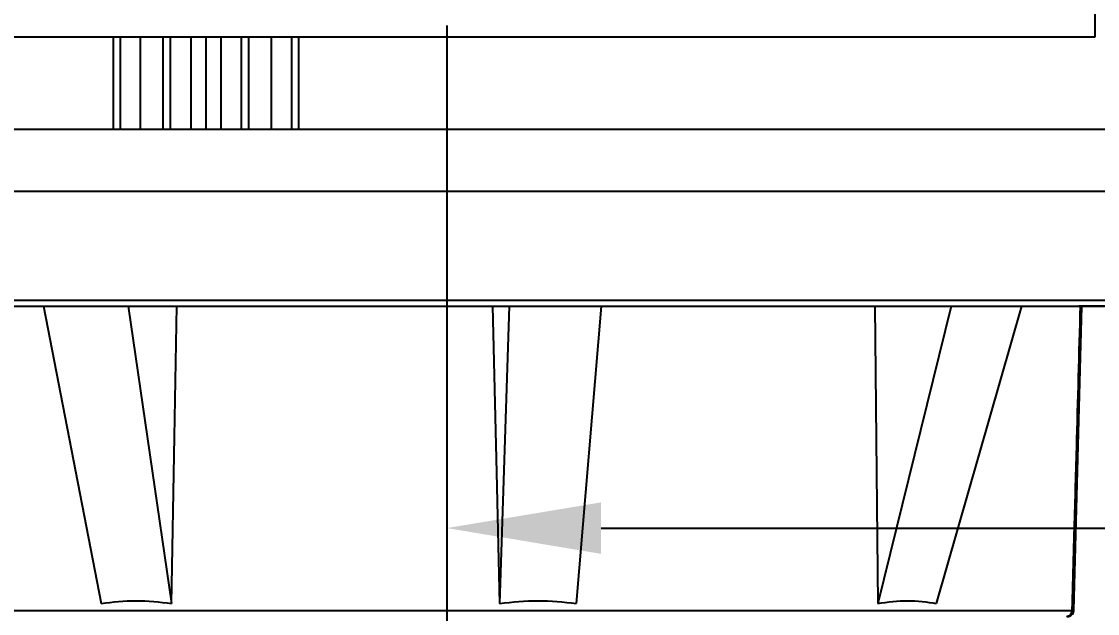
# Model space of a CAD drawing. Header units: millimetres. Extents: x 580 to 1174, y -1119 to -699.
# Drawn here: x 721.71 to 756.56, y -992.19 to -973.02 of the extents above; entities that cross this region are included whole.
import ezdxf

# ---------------------------------------------------------------- set-up
doc = ezdxf.new("R2010")
doc.units = ezdxf.units.MM
doc.header["$LTSCALE"] = 0.1
doc.linetypes.add('CENTERX2', pattern=[101.6, 63.5, -12.7, 12.7, -12.7])
doc.layers.get('0').update_dxf_attribs({"lineweight": 13})
doc.layers.add('CENTER', color=1, linetype='CENTERX2')
doc.layers.add('DIM', color=3, linetype='Continuous', lineweight=9)
doc.styles.get("Standard").update_dxf_attribs({"font": 'arial.ttf'})
doc.dimstyles.new('ISO-25', dxfattribs={"dimtxt": 2.5, "dimasz": 2.5, "dimexe": 1.25, "dimexo": 0.625, "dimtad": 1, "dimtxsty": 'Standard', "dimcen": 2.5, "dimadec": 0, "dimazin": 0, "dimtfac": 1, "dimtmove": 0, "dimatfit": 3, "dimfxl": 0, "dimarcsym": 0})

# ---------------------------------------------------------------- blocks, each defined once
blk = doc.blocks.new('*D65')
at = {"layer": 'Defpoints', "color": 0}
for p in [(735.48, -852.077), (721.483, -875.839), (709.387, -923.902), (719.529, -951.766), (735.48, -986.045)]:
    blk.add_point(p, dxfattribs=at)
at = {"layer": 'DIM', "color": 3, "linetype": 'ByBlock', "lineweight": -2}
blk.add_line((709.173, -923.315), (693.816, -881.12), dxfattribs=at)
blk.add_arc((735.48, -995.592), 120.568, 92.37624, 107.62376, dxfattribs=at)
at = {"layer": 'DIM', "color": 3}
for points in [[(730.464, -874.294), (730.498, -875.96), (735.48, -875.023)], [(699.245, -881.471), (698.707, -879.893), (694.243, -882.294)]]:
    blk.add_solid(points, dxfattribs=at)
at = {"layer": 'DIM', "color": 3, "insert": (713.992, -873.725), "char_height": 5, "attachment_point": 5, "rotation": 10}
blk.add_mtext('20°', dxfattribs=at)
blk = doc.blocks.new('*D66')
at = {"layer": 'Defpoints', "color": 0}
for p in [(840, -921.759), (735.48, -972.522), (840, -989.428)]:
    blk.add_point(p, dxfattribs=at)
at = {"layer": 'DIM', "color": 3, "linetype": 'ByBlock', "lineweight": -2}
for p, q in [((840, -922.384), (840, -990.678)), ((735.48, -973.147), (735.48, -990.678)), ((740.48, -989.428), (835, -989.428))]:
    blk.add_line(p, q, dxfattribs=at)
at = {"layer": 'DIM', "color": 3}
for points in [[(740.48, -988.595), (740.48, -990.262), (735.48, -989.428)], [(835, -988.595), (835, -990.262), (840, -989.428)]]:
    blk.add_solid(points, dxfattribs=at)
at = {"layer": 'DIM', "color": 3, "insert": (787.74, -985.799), "char_height": 5, "attachment_point": 5}
blk.add_mtext('104,5', dxfattribs=at)
blk = doc.blocks.new('*D67')
at = {"layer": 'Defpoints', "color": 0}
for p in [(735.48, -972.522), (853.602, -972.522), (853.602, -1006.513)]:
    blk.add_point(p, dxfattribs=at)
at = {"layer": 'DIM', "color": 3, "linetype": 'ByBlock', "lineweight": -2}
for p, q in [((735.48, -973.147), (735.48, -1007.763)), ((853.602, -973.147), (853.602, -1007.763)), ((740.48, -1006.513), (848.602, -1006.513))]:
    blk.add_line(p, q, dxfattribs=at)
at = {"layer": 'DIM', "color": 3}
for points in [[(740.48, -1005.68), (740.48, -1007.347), (735.48, -1006.513)], [(848.602, -1005.68), (848.602, -1007.347), (853.602, -1006.513)]]:
    blk.add_solid(points, dxfattribs=at)
at = {"layer": 'DIM', "color": 3, "insert": (794.541, -1002.884), "char_height": 5, "attachment_point": 5}
blk.add_mtext('118,1', dxfattribs=at)

msp = doc.modelspace()

# ---------------------------------------------------------------- linework, layer by layer
at = {"color": 7, "linetype": 'Continuous', "lineweight": 25}
for p, q in [((756.48, -973.522), (756.48, -972.522)), ((756.48, -973.522), (756.48, -972.522)), ((714.48, -973.522), (756.48, -973.522)), ((714.48, -973.522), (756.48, -973.522)), ((724.687, -976.522), (724.687, -973.522)), ((724.687, -976.522), (724.687, -973.522)), ((724.916, -976.522), (724.916, -973.522)), ((724.916, -976.522), (724.916, -973.522)), ((725.566, -976.522), (725.566, -973.522)), ((725.566, -976.522), (725.566, -973.522)), ((726.298, -976.522), (726.298, -973.522)), ((726.298, -976.522), (726.298, -973.522)), ((726.539, -976.522), (726.539, -973.522)), ((726.539, -976.522), (726.539, -973.522)), ((727.2, -976.522), (727.2, -973.522)), ((727.2, -976.522), (727.2, -973.522)), ((727.687, -976.522), (727.687, -973.522)), ((727.687, -976.522), (727.687, -973.522)), ((728.175, -976.522), (728.175, -973.522)), ((728.175, -976.522), (728.175, -973.522)), ((728.835, -976.522), (728.835, -973.522)), ((728.835, -976.522), (728.835, -973.522)), ((729.076, -976.522), (729.076, -973.522)), ((729.076, -976.522), (729.076, -973.522)), ((729.809, -976.522), (729.809, -973.522)), ((729.809, -976.522), (729.809, -973.522)), ((730.459, -976.522), (730.459, -973.522)), ((730.459, -976.522), (730.459, -973.522)), ((730.687, -976.522), (730.687, -973.522)), ((730.687, -976.522), (730.687, -973.522)), ((735.087, -976.522), (709.233, -976.522)), ((735.087, -976.522), (709.233, -976.522)), ((757.002, -976.522), (735.087, -976.522)), ((757.002, -976.522), (735.087, -976.522)), ((759.281, -978.522), (707.487, -978.522)), ((759.281, -978.522), (707.487, -978.522)), ((707.579, -982.044), (759.189, -982.044)), ((707.579, -982.044), (759.189, -982.044)), ((707.78, -982.24), (759.013, -982.24)), ((707.78, -982.24), (759.013, -982.24)), ((722.427, -982.24), (724.288, -991.867)), ((722.427, -982.24), (724.288, -991.867)), ((725.169, -982.24), (726.571, -991.867)), ((725.169, -982.24), (726.571, -991.867)), ((737.498, -982.24), (737.191, -991.867)), ((737.498, -982.24), (737.191, -991.867)), ((740.483, -982.24), (739.676, -991.867)), ((740.483, -982.24), (739.676, -991.867)), ((751.815, -982.24), (749.438, -991.867)), ((751.815, -982.24), (749.438, -991.867)), ((754.095, -982.24), (751.336, -991.867)), ((754.095, -982.24), (751.336, -991.867)), ((755.786, -992.098), (756.053, -982.24)), ((755.786, -992.098), (756.053, -982.24)), ((755.786, -992.098), (756.053, -982.24)), ((755.786, -992.098), (756.053, -982.24)), ((758.75, -982.24), (755.95, -982.24)), ((758.75, -982.24), (755.95, -982.24)), ((714.351, -992.093), (755.727, -992.093)), ((714.351, -992.093), (755.727, -992.093))]:
    msp.add_line(p, q, dxfattribs=at)
at = {"color": 7, "linetype": 'Continuous', "lineweight": 25, "flags": 128}
for points in [[(726.571, -991.867), (726.664, -986.476), (726.737, -982.24)], [(726.571, -991.867), (726.664, -986.476), (726.737, -982.24)], [(736.963, -982.24), (737.091, -987.631), (737.191, -991.867)], [(736.963, -982.24), (737.091, -987.631), (737.191, -991.867)], [(749.347, -982.24), (749.398, -987.631), (749.438, -991.867)], [(749.347, -982.24), (749.398, -987.631), (749.438, -991.867)]]:
    msp.add_lwpolyline(points, dxfattribs=at)
at = {"color": 7, "linetype": 'Continuous', "lineweight": 25}
for points, knots in [([(755.996, -982.24), (755.954, -983.769), (755.887, -986.228), (755.806, -989.234), (755.76, -990.896), (755.738, -991.687), (755.73, -991.965), (755.728, -992.058), (755.727, -992.093)], [0, 0, 0, 0, 0.46565, 0.748626, 0.915306, 0.971805, 0.98944, 1, 1, 1, 1]), ([(755.996, -982.24), (755.954, -983.769), (755.887, -986.228), (755.806, -989.234), (755.76, -990.896), (755.738, -991.687), (755.73, -991.965), (755.728, -992.058), (755.727, -992.093)], [0, 0, 0, 0, 0.46565, 0.748626, 0.915306, 0.971805, 0.98944, 1, 1, 1, 1]), ([(724.288, -991.867), (724.661, -991.824), (725.408, -991.737), (726.183, -991.824), (726.571, -991.867)], [0, 0, 0, 0, 0.5, 1, 1, 1, 1]), ([(724.288, -991.867), (724.661, -991.824), (725.408, -991.737), (726.183, -991.824), (726.571, -991.867)], [0, 0, 0, 0, 0.5, 1, 1, 1, 1]), ([(737.191, -991.867), (737.608, -991.824), (738.441, -991.737), (739.265, -991.824), (739.676, -991.867)], [0, 0, 0, 0, 0.5, 1, 1, 1, 1]), ([(737.191, -991.867), (737.608, -991.824), (738.441, -991.737), (739.265, -991.824), (739.676, -991.867)], [0, 0, 0, 0, 0.5, 1, 1, 1, 1]), ([(749.438, -991.867), (749.765, -991.824), (750.421, -991.737), (751.031, -991.824), (751.336, -991.867)], [0, 0, 0, 0, 0.5, 1, 1, 1, 1]), ([(749.438, -991.867), (749.765, -991.824), (750.421, -991.737), (751.031, -991.824), (751.336, -991.867)], [0, 0, 0, 0, 0.5, 1, 1, 1, 1]), ([(755.55, -992.29), (755.573, -992.287), (755.618, -992.281), (755.677, -992.236), (755.718, -992.171), (755.724, -992.119), (755.727, -992.093)], [0, 0, 0, 0, 0.250003, 0.500002, 0.749999, 1, 1, 1, 1]), ([(755.55, -992.29), (755.573, -992.287), (755.618, -992.281), (755.677, -992.236), (755.718, -992.171), (755.724, -992.119), (755.727, -992.093)], [0, 0, 0, 0, 0.250003, 0.500002, 0.749999, 1, 1, 1, 1]), ([(755.574, -992.29), (755.578, -992.29), (755.584, -992.29), (755.585, -992.29), (755.585, -992.29), (755.586, -992.29), (755.587, -992.29), (755.588, -992.29), (755.605, -992.29), (755.635, -992.285), (755.678, -992.269), (755.725, -992.239), (755.765, -992.185), (755.787, -992.131), (755.784, -992.101), (755.783, -992.094)], [0, 0, 0, 0, 0.092506, 0.13143, 0.159678, 0.165816, 0.168602, 0.171371, 0.177655, 0.310976, 0.412041, 0.549647, 0.755809, 0.94907, 1, 1, 1, 1]), ([(755.574, -992.29), (755.578, -992.29), (755.584, -992.29), (755.585, -992.29), (755.585, -992.29), (755.586, -992.29), (755.587, -992.29), (755.588, -992.29), (755.605, -992.29), (755.635, -992.285), (755.678, -992.269), (755.725, -992.239), (755.765, -992.185), (755.787, -992.131), (755.784, -992.101), (755.783, -992.094)], [0, 0, 0, 0, 0.092506, 0.13143, 0.159678, 0.165816, 0.168602, 0.171371, 0.177655, 0.310976, 0.412041, 0.549647, 0.755809, 0.94907, 1, 1, 1, 1]), ([(755.785, -992.094), (755.783, -992.094), (755.779, -992.094), (755.744, -992.093), (755.727, -992.093)], [0, 0, 0, 0, 0.485906, 1, 1, 1, 1]), ([(755.785, -992.094), (755.783, -992.094), (755.779, -992.094), (755.744, -992.093), (755.727, -992.093)], [0, 0, 0, 0, 0.485906, 1, 1, 1, 1])]:
    msp.add_open_spline(points, degree=3, knots=knots, dxfattribs=at)
at = {"layer": 'CENTER'}
msp.add_line((735.48, -852.077), (735.48, -986.045), dxfattribs=at)

# ---------------------------------------------------------------- dimensions: what is measured, and where the dimension line sits
at = {"layer": 'DIM'}
dim = msp.add_angular_dim_2l(base=(721.483, -875.839), line1=((735.48, -852.077), (735.48, -986.045)), line2=((709.387, -923.902), (719.529, -951.766)), dimstyle='ISO-25', override={"dimtxt": 5, "dimasz": 5, "dimdec": 1, "dimclrd": 3, "dimclre": 3, "dimclrt": 3, "dimtdec": 1, "dimfxl": 1.25, "dimarcsym": 1}, dxfattribs=at)
dim.commit()
dim.dimension.update_dxf_attribs({"geometry": '*D65', "text_midpoint": (713.992, -873.725)})
for base, p2, picture, middle in [((840, -989.428), (840, -921.759), '*D66', (787.74, -985.799)), ((853.602, -1006.513), (853.602, -972.522), '*D67', (794.541, -1002.884))]:
    dim = msp.add_linear_dim(base=base, p1=(735.48, -972.522), p2=p2, dimstyle='ISO-25', override={"dimtxt": 5, "dimasz": 5, "dimdec": 1, "dimclrd": 3, "dimclre": 3, "dimclrt": 3, "dimtdec": 1, "dimfxl": 1.25, "dimarcsym": 1}, dxfattribs=at)
    dim.commit()
    dim.dimension.update_dxf_attribs({"geometry": picture, "text_midpoint": middle})

doc.saveas('drawing.dxf')
